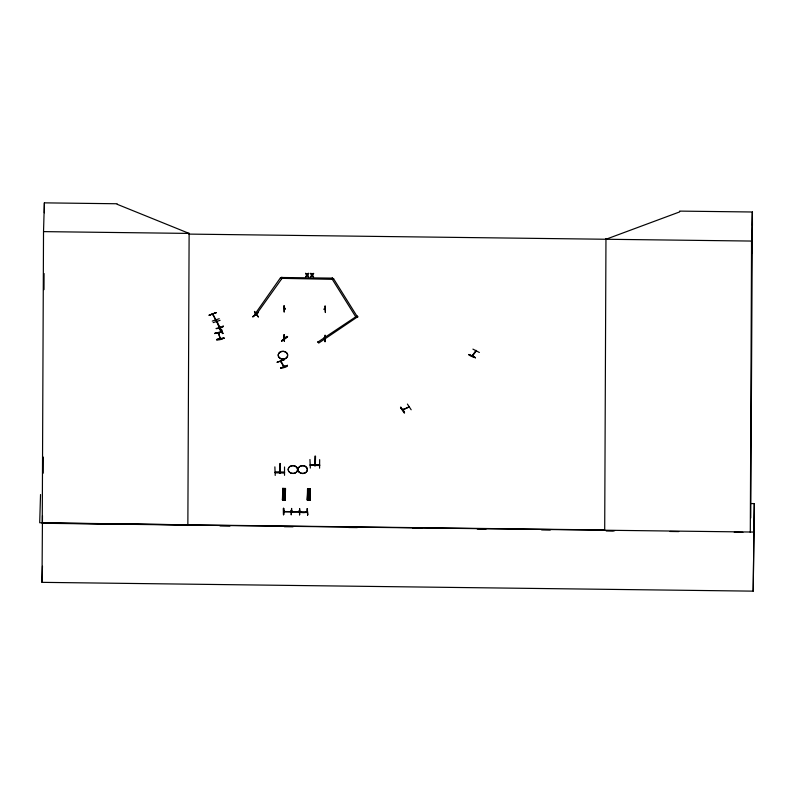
<?xml version="1.0" encoding="UTF-8"?>
<svg xmlns="http://www.w3.org/2000/svg" width="794" height="794" viewBox="0 0 794 794"><rect width="100%" height="100%" fill="white"/><g stroke="black" fill="none" stroke-linecap="round" stroke-linejoin="round"><path stroke-width="1.19" d="M750.628 503.545L754.3 503.594L753.198 591.143L42.003 582.349L42.479 515.663M605.961 239.262L679.595 211.929L679.624 211.105L752.424 211.998L751.561 241.058L189.121 234.101L189.121 233.416L117.155 204.286L117.175 203.76L44.375 202.857L43.521 231.62L42.261 523.028L604.7 529.985L605.961 238.577M43.204 473.184L43.273 457.066M43.998 289.661L44.067 273.533M44.335 212.772L44.375 202.857M187.86 525.509L189.121 233.416M189.22 234.101L189.22 233.416L43.521 231.62M275.22 475.447L274.873 466.862M279.508 473.026L279.528 471.011L280.262 471.021L280.242 473.035L279.508 473.026L279.806 463.458M256.214 314.583L281.771 278.704L281.791 277.136M283.676 508.289L283.647 514.552M283.279 508.488L283.537 514.75L283.617 508.309M283.537 514.75L283.617 508.458M284.53 466.971L284.52 475.338M284.451 511.505L283.657 511.763L283.746 511.128M291.249 511.227L291.15 511.912L290.396 511.336M291.09 511.157L291.08 511.574M291.626 508.408L291.219 514.879L291.597 508.587M292.5 511.654L291.676 511.892L299.159 511.733M299.626 508.507L299.646 514.75M299.606 508.686L299.537 514.949M299.656 511.961L300.4 511.733M300.35 511.267L300.34 511.683M306.563 511.346L306.553 512.11L307.248 511.425M307.357 508.785L307.645 515.078L307.258 508.577M307.635 515.058L307.308 508.597M309.948 459.508L310.325 468.093M314.603 465.681L314.632 463.656L315.367 463.666L315.337 465.691L314.603 465.681L314.91 456.113M319.585 468.212L319.654 459.637M356.903 315.704L355.593 316.608L332.309 279.329L332.319 277.761M750.3 532.466L751.561 241.058L751.61 253.733M752.424 211.998L750.737 517.976M753.198 591.143L754.3 503.594M284.401 311.804L284.083 305.74M283.964 334.879L284.282 340.944M284.053 305.769L284.014 312.002M284.351 334.919L284.272 341.182L283.924 334.909M284.451 308.39C286.217 309.342 283.607 308.955 285.215 308.4M285.006 337.47C285.552 338.413 283.964 338.472 285.165 337.658M324.905 338.026C325.351 339.614 322.959 337.907 324.895 338.442M325.034 308.886L325.014 309.303M325.064 306.047L325.401 312.548L325.113 306.067M324.855 341.688L324.984 335.207M325.262 341.668L325.312 335.396M282.436 499.843L282.773 488.409L285.493 488.588L285.284 499.912L285.106 488.37M283.448 488.548L282.733 499.853L282.773 488.409L282.545 499.783L285.106 499.783L282.376 499.833M282.773 499.843L282.972 488.33M283.041 499.793L283.26 488.479M284.629 499.833L284.599 488.578L285.294 488.479L285.235 499.912L284.808 488.469M284.47 499.892L284.778 488.518M284.957 499.902L285.483 488.598M310.206 500.22L310.404 488.915L309.729 488.836L309.69 500.21L310.236 500.22L310.246 488.786L307.516 488.836L307.338 500.151L307.854 500.17L308.211 488.737L307.685 500.16M308.211 488.737L307.814 500.151M309.749 500.2L309.749 488.776L309.372 500.2L310.246 500.21M307.526 499.932L310.047 500.091L310.057 488.687L307.923 488.638L307.328 500.141L307.725 488.727L308.4 488.856M309.908 500.21L310.246 488.786M40.534 494.523L39.7 522.75L187.86 524.824M42.003 582.349L42.479 566.261M216.137 312.786L209.199 315.049M212.256 321.094L219.223 318.702M212.574 313.719L215.541 319.903L215.631 319.277M213.159 314.126L212.852 314.771L212.822 313.63M212.951 313.729L212.802 314.662M213.159 322.602L220.097 320.339M214.727 333.569L222.072 331.852L214.717 333.311M215.502 318.761L215.591 319.287M215.799 319.764L212.802 314.047M223.154 325.957C224.325 327.853 215.799 328.984 216.206 328.388M216.544 321.272L216.554 321.818M217.09 321.769L216.822 322.324L216.742 321.818M216.782 321.183L216.762 322.215M217.109 322.235L217.129 321.679M220.117 338.482L218.251 332.597M218.539 332.408L218.479 333.549L218.29 332.458M218.4 333.43L218.658 332.517M218.737 333.5L218.787 332.934M219.174 327.714L218.807 328.121L222.528 333.609L222.906 333.212M219.263 326.463L219.204 326.959L219.601 326.413M219.501 326.374C220.563 332.368 212.226 310.653 219.759 327.307M219.819 326.81L219.829 327.317M219.948 337.936L220.047 338.839M220.295 337.926L220.375 338.909L218.529 332.815M220.414 338.859L220.424 338.353M221.079 330.066L221.099 330.79L221.844 330.165M221.278 330.79L221.536 329.857M221.734 330.582L221.715 329.976M222.072 331.852L214.708 333.48M222.866 333.232L219.084 327.972M223.928 337.966C220.156 341.182 209.259 339.872 223.948 338.036M252.671 316.647L258.328 312.32L252.909 316.657M258.169 316.875L254.437 311.387L258.447 316.935M256.313 314.503L255.092 313.57M255.737 314.662L255.529 314.166L256.333 315.168L256.323 314.047M255.757 314.245L256.273 315.029M256.025 313.868L256.105 314.851M256.194 313.858L255.519 314.573L256.244 314.523M277.235 362.282L284.034 359.771M255.082 313.928L280.51 277.721M333.619 278.426L332.309 279.329L281.781 278.347M280.57 361.339L280.56 360.843M287.388 365.309C288.599 367.146 280.173 368.595 280.56 367.969M280.798 360.744L284.113 366.798L284.103 366.272M280.828 360.804L280.917 361.885L281.165 361.23M281.83 341.212C292.013 332.557 286.713 338.343 281.542 340.735M281.572 340.944L286.952 336.398L281.533 340.973M284.262 338.194L284.103 338.889L283.627 338.006M283.756 337.926L283.607 338.512M284.589 309.084L284.609 308.32M283.786 338.214L284.282 338.681L283.924 337.857M284.024 338.393L283.885 338.294M280.242 473.035L280.441 463.468M285.135 308.33L285.195 309.094M283.527 365.935L283.855 366.292M284.401 337.529L284.282 338.591M283.875 365.875L283.845 366.927L283.766 365.845M284.48 337.47L284.351 338.204M282.614 497.709L285.135 497.868M282.624 496.667L285.155 496.716M282.664 494.394L285.185 494.553M283.825 511.068L283.815 511.832L291.15 511.852M284.341 511.832L284.351 511.078M284.51 511.257L284.391 511.793M290.564 511.147L290.415 511.882M299.229 511.951L291.656 511.862L291.666 511.227M291.825 511.167L291.735 511.862M292.351 511.177L292.341 511.931L292.43 511.237M298.484 511.316L299.08 512.021L299.249 511.326M307.159 275.31L305.581 276.828L306.821 275.19L305.561 273.275L307.119 274.863L308.102 273.315M298.564 511.247L298.554 511.664M299.159 511.951L299.09 511.257M299.824 511.267C298.306 513.113 308.489 513.093 307.089 511.356M307.149 275.548L308.697 276.868L307.457 274.982M300.499 511.971L300.509 511.455M307.447 275.22L308.717 273.315M312.072 275.369L310.494 276.888L311.734 275.25L310.484 273.344M313.025 273.374L312.032 274.923L311.059 273.344M312.072 275.607L313.61 276.927L312.37 275.042M306.395 512.041L306.405 511.534M312.36 275.28L313.63 273.374M307.546 498.791L310.067 498.94M357.836 316.657L318.722 343.087L317.798 341.777M314.632 463.656L314.613 464.371L315.347 464.381M315.337 465.691L315.536 456.123M324.18 308.995L325.014 309.521M324.349 308.816C323.307 309.978 325.758 308.896 324.339 309.263M324.141 338.016L324.736 338.691L324.746 337.966M324.2 338.72L324.22 337.956M400.831 407.114C399.342 407.669 405.933 411.332 404.225 412.989L400.494 407.481M402.757 409.456L402.816 410.2L403.511 409.545M402.945 409.734L409.367 406.717M402.647 409.992L403.213 409.247M403.392 409.932L403.322 409.267M407.411 404.067L411.173 409.773M408.503 406.985L409.317 407.213L408.612 407.193M408.602 406.746L408.791 407.024M409.257 407.253L409.238 406.528M475.467 357.598C469.343 356.476 463.875 351.206 475.447 357.628M472.122 355.573L472.112 355.99M472.39 355.206L472.321 356.248L472.499 355.176M472.728 355.295L472.708 355.781M476.013 350.382L475.834 351.514L475.596 350.829M475.864 350.462L472.142 356M476.241 350.501L476.003 350.799M479.368 352.496L472.916 349.112M402.766 409.903L409.218 406.945M221.595 330.294L221.04 330.572L221.705 330.264M255.519 314.573L256.184 314.275M468.926 354.551L475.408 357.876M219.134 327.753L222.896 333.44M283.657 511.544L291.15 511.634M285.076 337.956L284.47 337.877M476.202 350.998L472.44 356.149M324.131 338.433L324.786 338.423M317.789 342.135L356.893 316.062L357.826 317.014M284.411 499.883L285.294 499.902M307.586 488.836L308.052 488.856M277.066 362.213L284.073 359.881M287.408 365.369L280.58 368.009M280.56 368.208L287.428 365.597M209.179 315.218L216.147 312.618L209.209 315.307M216.226 328.647L223.193 326.245M299.814 511.713L307.159 511.832M305.551 273.513L306.127 273.523M308.102 273.543L308.707 273.553M310.474 273.573L311.049 273.583M313.015 273.612L313.63 273.612M281.781 277.493L332.309 278.118M314.682 463.706L315.317 463.716M314.623 464.966L315.357 464.976M310.315 465.036L319.605 465.145M310.345 465.145L319.605 465.264M279.577 471.05L280.213 471.06M279.508 471.715L280.242 471.725M279.528 472.311L280.262 472.321M275.21 472.38L284.5 472.499L275.24 472.49M42.251 523.266L753.456 532.059M220.017 525.906L229.913 526.035M284.341 526.7L292.996 526.809M348.655 527.504L357.32 527.603M412.979 528.298L421.634 528.407M477.293 529.092L485.958 529.201M541.617 529.886L550.282 529.995M614.576 530.789L605.931 530.68L613.335 530.789M670.096 531.474L678.731 531.583M734.261 532.268L742.896 532.377M307.903 489.789L310.037 489.829M307.705 489.878L310.226 489.938M282.753 489.57L285.274 489.63M283.776 366.858L280.58 361.32M280.5 278.079L281.771 278.704M258.278 312.479L252.939 316.905M400.781 407.312L404.593 412.82M333.609 278.783L356.893 316.062M752.394 212.832L752.444 225.506M275.24 472.142L275.21 472.718L284.5 472.847L284.51 472.261L275.24 472.142M282.595 498.483L285.125 498.632L282.595 498.483M282.644 495.545L285.165 495.694L282.644 495.545M307.556 498.017L310.087 498.175L307.556 498.017M307.576 496.875L310.107 497.024L307.576 496.875M307.596 495.853L310.117 496.002L307.596 495.853M307.615 494.702L310.136 494.861L307.615 494.702M310.345 464.798L310.305 465.363L319.595 465.502L319.605 464.917L310.345 464.798M283.379 494.87L284.46 495.128L283.379 494.87M308.33 495.178L309.412 495.436L308.33 495.178M223.938 338.194L216.573 339.663L223.938 338.224M299.338 472.38A4.724 3.91 1.7 0 0 307.248 470.723A4.724 3.91 1.7 0 0 301.482 465.87A4.724 3.91 1.7 0 0 299.338 472.38M299.358 472.192A4.695 3.881 1.7 0 0 307.228 470.554A4.695 3.881 1.7 0 0 301.492 465.721A4.695 3.881 1.7 0 0 299.358 472.192M289.542 472.271A4.724 3.91 1.7 0 0 297.462 470.614A4.724 3.91 1.7 0 0 291.696 465.76A4.724 3.91 1.7 0 0 289.542 472.271A4.724 3.91 1.7 0 0 297.462 470.624A4.724 3.91 1.7 0 0 291.696 465.76A4.724 3.91 1.7 0 0 289.542 472.271M279.577 358.015A4.734 3.91 1.7 0 0 287.507 356.357A4.734 3.91 1.7 0 0 281.731 351.494A4.734 3.91 1.7 0 0 279.577 358.015M279.577 357.905A4.734 3.91 1.7 0 0 287.507 356.248A4.734 3.91 1.7 0 0 281.731 351.385A4.734 3.91 1.7 0 0 279.577 357.905"/></g></svg>
